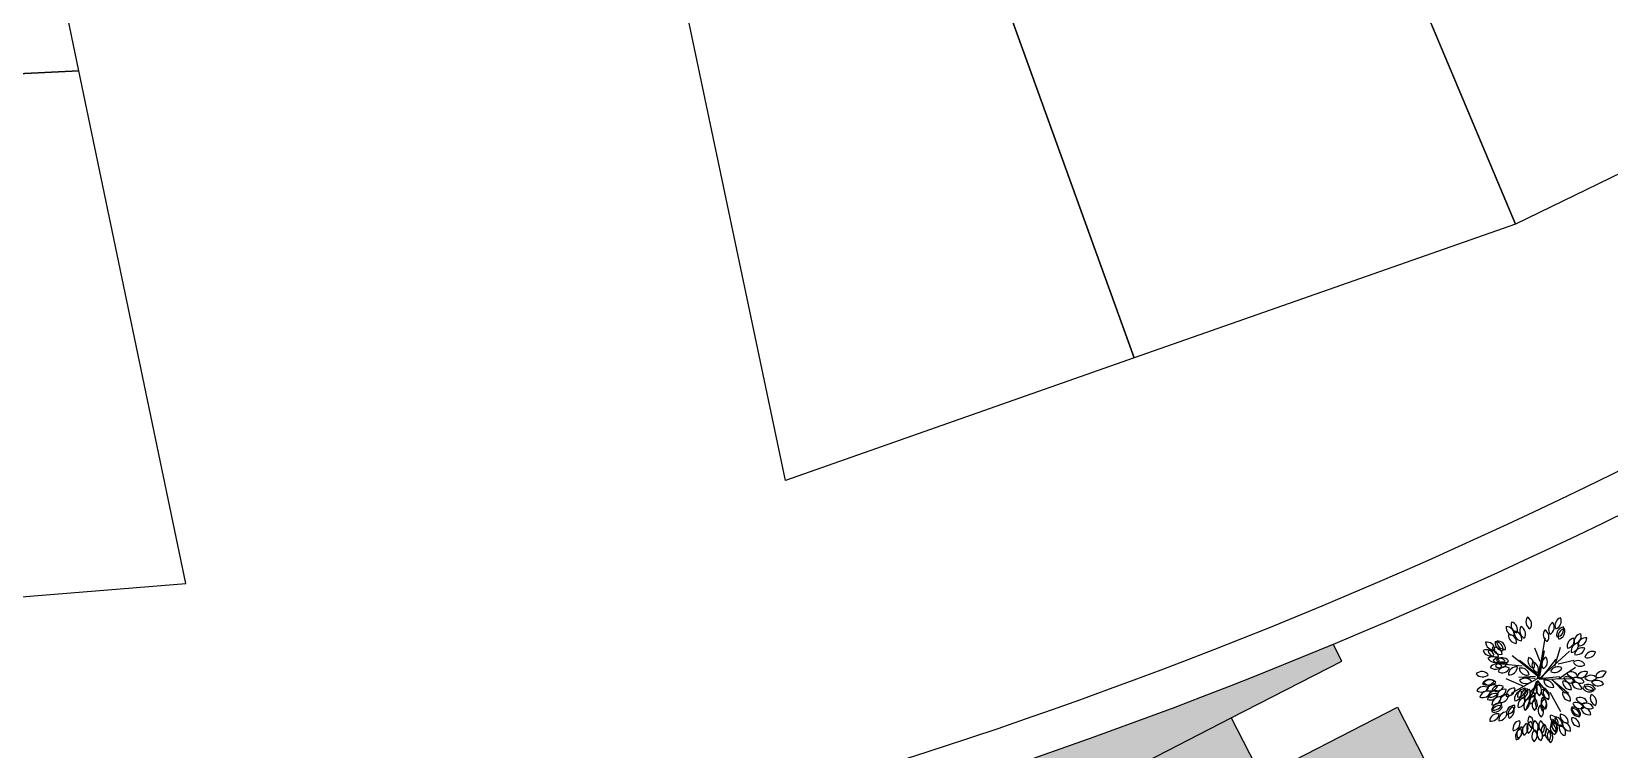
# Model space of a CAD drawing. Header units: metres. Extents: x 263639 to 269142, y 7370519 to 7372711.
# Drawn here: x 268753.22 to 268800.81, y 7371435.98 to 7371457.63 of the extents above; entities that cross this region are included whole.
import ezdxf

# ---------------------------------------------------------------- set-up
doc = ezdxf.new("R2010")
doc.units = ezdxf.units.M
doc.layers.add('CAY', color=94, linetype='Continuous')
doc.layers.add('LOTE', color=7, linetype='Continuous')

# ---------------------------------------------------------------- blocks, each defined once
blk = doc.blocks.new('A$C4E926DCA')
at = {"layer": 'CAY'}
for p, q in [((334.8, 347.6), (374.5, 563)), ((374.5, 563), (371.8, 551.7)), ((424.7, 411.9), (456.4, 513.9)), ((247.5, 415.6), (139.1, 427)), ((334.8, 355.2), (194.7, 472.3)), ((340.1, 359), (234.3, 445.9)), ((345.4, 438.3), (318.9, 510.1)), ((329.5, 347.6), (363.9, 495)), ((337.4, 343.8), (504, 491.2)), ((342.7, 359), (369.2, 495)), ((345.4, 343.8), (432.6, 449.6)), ((443.2, 423.2), (527.8, 442.1)), ((258.1, 302.3), (160.3, 347.6)), ((340.1, 351.4), (186.7, 268.3)), ((229, 355.2), (318.9, 359)), ((313.6, 347.6), (229, 355.2)), ((316.3, 347.6), (313.6, 347.6)), ((337.4, 347.6), (451.2, 355.2)), ((340.1, 343.8), (512, 343.8)), ((443.2, 343.8), (535.8, 404.3)), ((332.2, 336.3), (266.1, 185.1)), ((321.6, 328.7), (287.2, 230.5)), ((305.7, 256.9), (321.6, 181.4)), ((321.6, 332.5), (321.6, 328.7)), ((329.5, 332.5), (369.2, 283.4)), ((366.5, 290.9), (332.2, 332.5)), ((369.2, 283.4), (366.5, 290.9)), ((395.6, 272), (451.2, 166.2)), ((406.2, 340.1), (496.1, 264.5)), ((414.1, 332.5), (477.6, 264.5))]:
    blk.add_line(p, q, dxfattribs=at)
for centre, radius, start, end in [((209.1, 624.7), 44.2, 173.51005, 266.52195), ((165.1, 587), 42.7, 352.16683, 89.94562), ((236.1, 637.4), 44.2, 158.51005, 251.52195), ((183.9, 612.3), 42.7, 337.16683, 74.94562), ((253, 595.1), 44.2, 168.51005, 261.52195), ((205.9, 561.4), 42.7, 347.16683, 84.94562), ((282.9, 604.9), 44.2, 148.51005, 241.52195), ((227.1, 589.3), 42.7, 327.16683, 64.94562), ((316.7, 652.3), 44.2, 143.51005, 236.52195), ((259.8, 641.7), 42.7, 322.16683, 59.94562), ((409.1, 581.4), 44.2, 143.51005, 236.52195), ((352.2, 570.8), 42.7, 322.16683, 59.94562), ((438.4, 608.3), 44.2, 118.51005, 211.52195), ((382.3, 622.7), 42.7, 297.16683, 34.94562), ((473, 630.3), 44.2, 108.51005, 201.52195), ((420.3, 654.2), 42.7, 287.16683, 24.94562), ((480.8, 578.6), 44.2, 98.51005, 191.52195), ((433, 611.3), 42.7, 277.16683, 14.94562), ((489.6, 571), 44.2, 103.51005, 196.52195), ((439.1, 599.4), 42.7, 282.16683, 19.94562), ((59.6, 505), 42.7, 2.16683, 99.94562), ((96.3, 549.8), 44.2, 183.51005, 276.52195), ((99.8, 476.5), 42.7, 7.16683, 104.94562), ((132.5, 524.3), 44.2, 188.51005, 281.52195), ((148.2, 544), 44.2, 173.51005, 266.52195), ((104.3, 506.3), 42.7, 352.16683, 89.94562), ((117.4, 509.1), 42.7, 357.16683, 94.94562), ((157.9, 550.5), 44.2, 178.51005, 271.52195), ((221.9, 582.2), 44.2, 173.51005, 266.52195), ((178, 544.5), 42.7, 352.16683, 89.94562), ((536.8, 517.3), 44.2, 98.51005, 191.52195), ((489, 550), 42.7, 277.16683, 14.94562), ((557.3, 490.7), 44.2, 93.51005, 186.52195), ((512.6, 527.4), 42.7, 272.16683, 9.94562), ((574.5, 540.7), 44.2, 98.51005, 191.52195), ((526.7, 573.4), 42.7, 277.16683, 14.94562), ((593.7, 518), 44.2, 83.51005, 176.52195), ((556, 561.9), 42.7, 262.16683, 359.94562), ((57, 463.8), 42.7, 17.16683, 114.94562), ((80.9, 516.5), 44.2, 198.51005, 291.52195), ((88.5, 425.9), 42.7, 27.16683, 124.94562), ((102.9, 481.9), 44.2, 208.51005, 301.52195), ((80.2, 460.3), 42.7, 12.16683, 109.94562), ((108.6, 510.7), 44.2, 193.51005, 286.52195), ((110, 386.7), 42.7, 47.16683, 144.94562), ((122.5, 417.7), 42.7, 37.16683, 134.94562), ((127, 475.4), 44.2, 218.51005, 311.52195), ((140.4, 395.7), 42.7, 52.16683, 149.94562), ((129.7, 452.6), 44.2, 233.51005, 326.52195), ((140.7, 419.2), 42.7, 37.16683, 134.94562), ((145.2, 476.9), 44.2, 218.51005, 311.52195), ((324, 444.1), 44.2, 158.51005, 251.52195), ((271.8, 419), 42.7, 337.16683, 74.94562), ((345.2, 421.4), 44.2, 158.51005, 251.52195), ((293, 396.4), 42.7, 337.16683, 74.94562), ((398.2, 423), 44.2, 118.51005, 211.52195), ((342.1, 437.4), 42.7, 297.16683, 34.94562), ((562.6, 451.3), 42.7, 207.16683, 304.94562), ((548.2, 395.2), 44.2, 28.51005, 121.52195), ((574.5, 464.3), 44.2, 73.51005, 166.52195), ((545, 514.1), 42.7, 252.16683, 349.94562), ((629, 444), 44.2, 68.51005, 161.52195), ((604, 496.2), 42.7, 247.16683, 344.94562), ((30.1, 346.8), 42.7, 37.16683, 134.94562), ((34.6, 404.5), 44.2, 218.51005, 311.52195), ((69.5, 303.3), 42.7, 52.16683, 149.94562), ((72.3, 301.7), 42.7, 42.16683, 139.94562), ((104.4, 444.3), 44.2, 228.51005, 321.52195), ((156.3, 369.6), 42.7, 57.16683, 154.94562), ((140.7, 425.4), 44.2, 238.51005, 331.52195), ((216.3, 369.5), 42.7, 82.16683, 179.94562), ((178.6, 413.4), 44.2, 263.51005, 356.52195), ((242.5, 362.3), 42.7, 7.16683, 104.94562), ((275.2, 410.1), 44.2, 188.51005, 281.52195), ((262.8, 306.7), 42.7, 37.16683, 134.94562), ((439.5, 364.2), 44.2, 58.51005, 151.52195), ((424, 420), 42.7, 237.16683, 334.94562), ((512, 361.7), 42.7, 197.16683, 294.94562), ((488.1, 309), 44.2, 18.51005, 111.52195), ((527.8, 390.4), 42.7, 202.16683, 299.94562), ((508.5, 335.7), 44.2, 23.51005, 116.52195), ((560.1, 360), 42.7, 202.16683, 299.94562), ((540.9, 305.4), 44.2, 23.51005, 116.52195), ((584.5, 336.4), 44.2, 68.51005, 161.52195), ((559.5, 388.6), 42.7, 247.16683, 344.94562), ((617.4, 372.9), 42.7, 222.16683, 319.94562), ((618, 315), 44.2, 43.51005, 136.52195), ((683.9, 336.9), 44.2, 68.51005, 161.52195), ((658.9, 389.1), 42.7, 247.16683, 344.94562), ((38.8, 265.9), 42.7, 52.16683, 149.94562), ((28.2, 322.8), 44.2, 233.51005, 326.52195), ((58.5, 241.2), 42.7, 67.16683, 164.94562), ((33.5, 293.4), 44.2, 248.51005, 341.52195), ((58.8, 360.2), 44.2, 233.51005, 326.52195), ((71.7, 359.6), 44.2, 223.51005, 316.52195), ((93.7, 274), 42.7, 62.16683, 159.94562), ((73.3, 328.2), 44.2, 243.51005, 336.52195), ((98.8, 227.4), 42.7, 67.16683, 164.94562), ((73.8, 279.6), 44.2, 248.51005, 341.52195), ((102.9, 242.7), 42.7, 67.16683, 164.94562), ((77.8, 294.9), 44.2, 248.51005, 341.52195), ((121.9, 270.7), 42.7, 57.16683, 154.94562), ((106.3, 326.4), 44.2, 238.51005, 331.52195), ((149.7, 249.5), 42.7, 77.16683, 174.94562), ((116, 296.5), 44.2, 258.51005, 351.52195), ((166.7, 221.5), 42.7, 82.16683, 179.94562), ((129, 265.5), 44.2, 263.51005, 356.52195), ((201.1, 254), 42.7, 82.16683, 179.94562), ((163.4, 298), 44.2, 263.51005, 356.52195), ((246.4, 239.1), 42.7, 97.16683, 194.94562), ((198.7, 271.8), 44.2, 278.51005, 11.52195), ((262.8, 251.9), 42.7, 87.16683, 184.94562), ((221.4, 292.4), 44.2, 268.51005, 1.52195), ((267.2, 364.5), 44.2, 218.51005, 311.52195), ((280.8, 250.4), 42.7, 97.16683, 194.94562), ((233, 283.1), 44.2, 278.51005, 11.52195), ((297.5, 247.5), 42.7, 107.16683, 204.94562), ((244.8, 271.4), 44.2, 288.51005, 21.52195), ((326.1, 231.8), 42.7, 112.16683, 209.94562), ((331.1, 258), 42.7, 97.16683, 194.94562), ((271.5, 251), 44.2, 293.51005, 26.52195), ((283.3, 290.7), 44.2, 278.51005, 11.52195), ((364.3, 288.2), 42.7, 137.16683, 234.94562), ((306.6, 282.5), 44.2, 318.51005, 51.52195), ((390.1, 280.5), 42.7, 172.16683, 269.94562), ((346.1, 242.8), 44.2, 353.51005, 86.52195), ((401.7, 273.3), 42.7, 152.16683, 249.94562), ((405.9, 340.5), 42.7, 187.16683, 284.94562), ((373.2, 292.7), 44.2, 8.51005, 101.52195), ((347.5, 252.9), 44.2, 333.51005, 66.52195), ((505.5, 265.3), 42.7, 172.16683, 269.94562), ((461.6, 227.6), 44.2, 353.51005, 86.52195), ((507.6, 327), 42.7, 177.16683, 274.94562), ((467.1, 285.6), 44.2, 358.51005, 91.52195), ((556.6, 328.7), 42.7, 187.16683, 284.94562), ((523.9, 280.9), 44.2, 8.51005, 101.52195), ((609.6, 312), 42.7, 207.16683, 304.94562), ((595.2, 255.9), 44.2, 28.51005, 121.52195), ((619.6, 321), 42.7, 202.16683, 299.94562), ((600.3, 266.4), 44.2, 23.51005, 116.52195), ((655.5, 235.5), 42.7, 152.16683, 249.94562), ((601.3, 215.1), 44.2, 333.51005, 66.52195), ((657.6, 344.4), 42.7, 212.16683, 309.94562), ((648.2, 287.3), 44.2, 33.51005, 126.52195), ((121.3, 174.9), 42.7, 72.16683, 169.94562), ((91.8, 224.8), 44.2, 253.51005, 346.52195), ((120.7, 161.6), 42.7, 67.16683, 164.94562), ((95.7, 213.8), 44.2, 248.51005, 341.52195), ((124.2, 208.7), 42.7, 82.16683, 179.94562), ((86.5, 252.6), 44.2, 263.51005, 356.52195), ((202, 160.9), 42.7, 87.16683, 184.94562), ((160.7, 201.4), 44.2, 268.51005, 1.52195), ((210.9, 156.3), 42.7, 112.16683, 209.94562), ((156.3, 175.5), 44.2, 293.51005, 26.52195), ((264.4, 202.9), 42.7, 97.16683, 194.94562), ((216.7, 235.6), 44.2, 278.51005, 11.52195), ((295.8, 199.4), 42.7, 112.16683, 209.94562), ((241.2, 218.6), 44.2, 293.51005, 26.52195), ((340.4, 205), 42.7, 127.16683, 224.94562), ((282.6, 209.4), 44.2, 308.51005, 41.52195), ((372.8, 174.2), 42.7, 137.16683, 234.94562), ((315.2, 168.6), 44.2, 318.51005, 51.52195), ((387.1, 197), 42.7, 117.16683, 214.94562), ((389.9, 220.5), 42.7, 147.16683, 244.94562), ((331, 211.3), 44.2, 298.51005, 31.52195), ((334.1, 204.9), 44.2, 328.51005, 61.52195), ((551.1, 180.7), 42.7, 177.16683, 274.94562), ((510.6, 139.4), 44.2, 358.51005, 91.52195), ((554.7, 187.7), 42.7, 177.16683, 274.94562), ((514.2, 146.3), 44.2, 358.51005, 91.52195), ((559.1, 222.4), 42.7, 197.16683, 294.94562), ((535.2, 169.7), 44.2, 18.51005, 111.52195), ((574.8, 251.1), 42.7, 202.16683, 299.94562), ((555.6, 196.4), 44.2, 23.51005, 116.52195), ((603.7, 189.4), 42.7, 187.16683, 284.94562), ((571, 141.6), 44.2, 8.51005, 101.52195), ((607.2, 220.7), 42.7, 202.16683, 299.94562), ((588, 166.1), 44.2, 23.51005, 116.52195), ((110.3, 118.1), 42.7, 77.16683, 174.94562), ((76.6, 165.2), 44.2, 258.51005, 351.52195), ((158.9, 126.4), 42.7, 87.16683, 184.94562), ((117.5, 166.9), 44.2, 268.51005, 1.52195), ((235.4, 78.5), 42.7, 97.16683, 194.94562), ((187.7, 111.2), 44.2, 278.51005, 11.52195), ((255.5, 48.7), 42.7, 112.16683, 209.94562), ((200.9, 67.9), 44.2, 293.51005, 26.52195), ((286.1, 67.2), 42.7, 117.16683, 214.94562), ((230, 81.6), 44.2, 298.51005, 31.52195), ((310, 77.7), 42.7, 117.16683, 214.94562), ((316.3, 119.1), 42.7, 142.16683, 239.94562), ((253.9, 92.1), 44.2, 298.51005, 31.52195), ((259.4, 108.4), 44.2, 323.51005, 56.52195), ((342.3, 91.3), 42.7, 137.16683, 234.94562), ((284.7, 85.6), 44.2, 318.51005, 51.52195), ((374.9, 92), 42.7, 142.16683, 239.94562), ((318, 81.3), 44.2, 323.51005, 56.52195), ((387.4, 65.7), 42.7, 127.16683, 224.94562), ((329.7, 70.1), 44.2, 308.51005, 41.52195), ((436.9, 81.2), 42.7, 147.16683, 244.94562), ((437.1, 141.2), 42.7, 172.16683, 269.94562), ((393.2, 103.5), 44.2, 353.51005, 86.52195), ((441.3, 100.6), 42.7, 147.16683, 244.94562), ((381.2, 65.6), 44.2, 328.51005, 61.52195), ((445.1, 92.3), 42.7, 147.16683, 244.94562), ((385.5, 85), 44.2, 328.51005, 61.52195), ((389.4, 76.7), 44.2, 328.51005, 61.52195), ((462.5, 128.4), 42.7, 167.16683, 264.94562), ((415.4, 94.7), 44.2, 348.51005, 81.52195), ((484.6, 77.5), 42.7, 157.16683, 254.94562), ((432.4, 52.5), 44.2, 338.51005, 71.52195), ((490.4, 145.4), 42.7, 172.16683, 269.94562), ((446.5, 107.7), 44.2, 353.51005, 86.52195), ((503.3, 102.9), 42.7, 172.16683, 269.94562), ((459.3, 65.2), 44.2, 353.51005, 86.52195), ((552.6, 126), 42.7, 172.16683, 269.94562), ((508.6, 88.3), 44.2, 353.51005, 86.52195), ((248.2, 35.7), 42.7, 107.16683, 204.94562), ((195.5, 59.6), 44.2, 288.51005, 21.52195), ((335.9, 36.1), 42.7, 127.16683, 224.94562), ((278.2, 40.6), 44.2, 308.51005, 41.52195), ((364.8, 48.7), 42.7, 142.16683, 239.94562), ((307.9, 38.1), 44.2, 323.51005, 56.52195), ((408.6, 48.2), 42.7, 142.16683, 239.94562), ((351.7, 37.5), 44.2, 323.51005, 56.52195), ((419.9, 34.9), 42.7, 137.16683, 234.94562), ((362.2, 29.3), 44.2, 318.51005, 51.52195)]:
    blk.add_arc(centre, radius, start, end, dxfattribs=at)

msp = doc.modelspace()

# ---------------------------------------------------------------- hatches: boundary and pattern name
at = {"true_color": 0x136734}
h = msp.add_hatch(color=116, dxfattribs=at)
h.dxf.hatch_style = 1
h.paths.add_polyline_path([(268781.016, 7371430.381, -0.042563), (268780.983, 7371430.77, -0.276286), (268782.194, 7371432.796), (268782.016, 7371433.143), (268789.406, 7371436.934), (268792.737, 7371438.642), (268792.475, 7371439.153, -0.031065), (268774.02, 7371432.789), (268769.578, 7371430.51), (268771.977, 7371425.744)])
at = {"true_color": 0x66c059}
h = msp.add_hatch(color=93, dxfattribs=at)
h.dxf.hatch_style = 1
h.paths.add_polyline_path([(268789.406, 7371436.934), (268792.737, 7371438.642), (268792.475, 7371439.153, -0.031065), (268774.02, 7371432.789), (268769.578, 7371430.51), (268771.077, 7371427.531)])
at = {"true_color": 0x139b48}
h = msp.add_hatch(color=114, dxfattribs=at)
h.dxf.hatch_style = 1
h.paths.add_polyline_path([(268774.169, 7371421.561), (268775.107, 7371419.732), (268778.384, 7371421.413, -0.258424), (268777.306, 7371423.17)])
h.paths.add_polyline_path([(268794.42, 7371437.257), (268784.919, 7371432.383, -0.196935), (268785.58, 7371430.77, -0.430156), (268783.157, 7371428.475), (268783.484, 7371427.837), (268795.967, 7371434.238)])
at = {"true_color": 0x00b85c}
h = msp.add_hatch(color=112, dxfattribs=at)
h.dxf.hatch_style = 1
h.paths.add_polyline_path([(268782.016, 7371433.143), (268782.194, 7371432.796, -0.332933), (268784.919, 7371432.383), (268790.319, 7371435.153), (268789.406, 7371436.934)])

# ---------------------------------------------------------------- linework, layer by layer
for p, q in [((268792.737, 7371438.642), (268792.475, 7371439.153)), ((268789.406, 7371436.934), (268792.737, 7371438.642)), ((268784.919, 7371432.383), (268794.42, 7371437.257)), ((268794.42, 7371437.257), (268795.967, 7371434.238)), ((268771.1, 7371427.543), (268789.406, 7371436.934)), ((268789.406, 7371436.934), (268790.319, 7371435.153))]:
    msp.add_line(p, q)
for centre, radius, start, end in [((268732.08, 7371584.346), 156.053, 262.52449, 303.58442), ((268732.08, 7371584.346), 157.253, 262.52449, 303.58442), ((268628.342, 7371770.085), 384.718, 284.00466, 301.1528), ((268628.342, 7371770.085), 385.918, 284.00466, 301.1528)]:
    msp.add_arc(centre, radius, start, end)
at = {"layer": 'LOTE', "color": 7}
for points in [[(268797.978, 7371451.819), (268788.564, 7371474.203), (268784.277, 7371484.399), (268792.543, 7371488.559), (268795.715, 7371490.156), (268812.588, 7371458.928), (268797.978, 7371451.819)], [(268735.21, 7371474.501), (268735.21, 7371474.501), (268735.335, 7371455.499), (268754.647, 7371456.449), (268750.671, 7371475.54), (268735.21, 7371474.501)], [(268778.268, 7371470.5), (268788.564, 7371474.203), (268788.706, 7371473.867), (268797.978, 7371451.819), (268786.481, 7371447.788), (268778.268, 7371470.5)], [(268770.947, 7371467.866), (268778.268, 7371470.5), (268786.481, 7371447.788), (268775.959, 7371444.098), (268770.947, 7371467.866)], [(268757.868, 7371440.984), (268757.868, 7371440.984), (268754.647, 7371456.449), (268735.335, 7371455.499), (268735.442, 7371439.164), (268757.868, 7371440.984)]]:
    msp.add_lwpolyline(points, close=True, dxfattribs=at)

# ---------------------------------------------------------------- block references
at = {"layer": 'CAY', "xscale": 0.005590944960068645, "yscale": 0.005590944960068645, "zscale": 0.005590944960068645, "rotation": 0.98323733241635}
msp.add_blockref('A$C4E926DCA', (268796.833, 7371436.152), dxfattribs=at)

doc.saveas('drawing.dxf')
